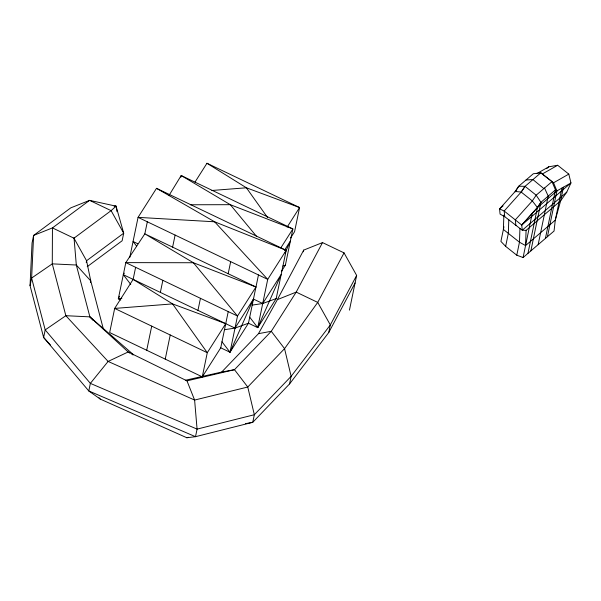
<?xml version="1.0" encoding="UTF-8"?>
<svg xmlns="http://www.w3.org/2000/svg" width="601" height="601" viewBox="0 0 601 601"><rect width="100%" height="100%" fill="white"/><g stroke="black" fill="none" stroke-linecap="round" stroke-linejoin="round"><path stroke-width="0.9" d="M515.185 191.869L518.753 186.205L533.297 173.757L540.847 172.818L553.536 182.794L556.909 190.915L547.421 236.719M503.871 215.09L503.39 229.454L519.467 242.203L525.559 245.576L555.294 220.139L560.635 200.802L563.453 187.196M508.799 219.583L508.333 233.353L505.644 246.357L516.777 255.2L523.088 257.536L554.047 231.047L555.294 220.139L561.935 188.06M519.94 228.425L519.467 242.203L516.777 255.2M525.559 245.576L526.078 230.371L560.635 200.802L566.766 192.147L570.95 182.929L568.801 174.11L557.668 165.267L548.773 166.808L536.888 173.569M355.071 283.003L328.755 332.526L289.569 383.919L252.766 422.3L195.505 436.687L186.813 437.738L100.307 399.117L88.79 390.95L43.625 337.477L30.05 285.633L32.048 242.999L33.618 235.419L70.753 207.871L89.579 200.358L116.068 206.166L123.701 233.196L122.131 240.776L87.228 266.671M30.05 285.633L31.62 278.053L33.618 235.419L52.445 227.907L89.579 200.358L111.102 210.65L123.701 233.196L86.567 260.744L86.221 262.427M93.027 320.31L89.895 316.862L76.319 265.018L74.028 237.906M90.405 282.575L90.751 280.892L86.567 260.744L73.968 238.199L52.445 227.907L52.279 263.862L65.855 315.705L108.105 361.434L194.611 400.063L247.755 387.029L284.558 348.648L317.726 302.401L344.042 252.878L322.519 242.586L303.693 250.106L277.377 299.621L258.483 333.668L221.679 372.049L185.521 380.23M129.733 257.589L138.065 217.359L156.523 188.331L286.181 250.332L276.182 298.607L257.724 327.643L248.461 323.21L234.999 328.101L224.489 329.709M228.237 311.603L220.74 347.814L202.282 376.842L109.667 332.556L114.671 308.418L133.129 279.382L135.631 267.317M147.328 221.784L144.826 233.857L125.812 262.622L118.314 298.825L120.771 300.004M180.833 177.25L181.186 175.53L292.875 228.943L285.377 265.146L281.388 271.427M146.712 350.27L151.715 326.133M160.354 292.409L162.856 280.336M172.607 247.146L175.109 235.074M165.237 359.128L170.233 334.99M197.954 310.386L200.456 298.321M202.282 376.842L207.277 352.704L225.736 323.676L172.562 303.911L133.129 279.382M228.177 273.718L230.671 261.645M220.74 347.814L230.003 352.239L237.5 316.036L255.958 287L144.826 233.857L193.387 262.742L255.958 287M258.46 274.935L248.461 323.21L230.003 352.239L221.987 341.781M249.708 317.178L257.724 327.643L267.715 279.367L286.181 250.332L214.617 221.792L156.523 188.331M303.34 251.789L303.693 250.106M289.569 383.919L291.139 376.339L284.558 348.648L271.284 331.294L258.483 333.668M328.755 332.526L330.325 324.946L356.641 275.423L344.042 252.878M349.451 310.139L356.641 275.423M503.946 226.765L500.911 241.414L505.644 246.357M523.088 257.536L532.246 213.302M527.963 253.359L537.452 207.563L540.93 202.327L555.474 189.878L551.981 181.66L540.847 172.818L525.041 186.34L521.165 192.057L504.179 211.026L504.742 216.676L522.254 230.228L526.078 230.371M530.878 250.865L540.93 202.327L536.175 195.19L525.041 186.34L518.753 186.205L515.192 191.464L499.566 208.908L500.085 214.106L504.742 216.676M538.15 244.645L548.202 196.099L544.544 188.03M545.423 238.424L555.474 189.878L556.909 190.915L570.95 182.929L521.743 225.029L522.254 230.228L566.766 192.147M230.003 352.239L253.457 299.073L262.72 303.505L276.182 298.607M285.077 253.013L290.381 241.009L284.393 250.429M257.724 327.643L281.178 274.469L262.72 303.505L252.21 305.105M119.479 296.27L118.314 298.825L121.838 298.291M322.519 242.586L296.203 292.109L271.284 331.294L234.48 369.683L186.979 380.854L128.156 351.976L89.895 316.862L65.855 315.705L45.195 329.896L43.625 337.477L50.522 345.087M169.091 195.325L181.186 175.53L230.303 204.686L292.875 228.943L280.9 247.77M194.994 182.095L206.962 163.262L299.576 207.548L294.58 231.685L290.584 237.966M287.105 227.163L299.576 207.548L246.402 187.79L206.962 163.262M253.457 299.073L234.999 328.101L123.31 274.687L124.339 273.132M521.255 192.042L525.041 186.34M540.93 202.327L537.369 207.585L521.743 225.029L504.179 211.026L499.566 208.908L503.067 205.91M521.743 225.029L537.452 207.563L556.909 190.915M546.767 168.528L548.773 166.808M516.394 190.457L515.192 191.464L521.165 192.057L532.306 200.907L537.452 207.563M73.968 238.199L111.102 210.65L116.068 206.166L117.03 211.657M542.403 173.944L557.668 165.267M568.801 174.11L553.536 182.794L551.981 181.66L536.175 195.19L532.306 200.907L515.312 219.868L515.876 225.518M277.377 299.621L296.203 292.109L317.726 302.401L330.325 324.946L291.139 376.339L254.336 414.728L252.766 422.3L245.448 423.675M282.853 266.063L285.377 265.146M186.813 437.738L188.616 437.295M114.273 206.519L116.068 206.166L114.22 206.233M221.679 372.049L234.48 369.683L247.755 387.029L254.336 414.728L197.075 429.114L90.36 383.378L45.195 329.896L31.62 278.053L52.279 263.862L76.319 265.018L90.751 280.892L103.387 329.16M211.852 190.479L246.402 187.79L267.558 217.524M526.025 179.984L532.944 179.579L543.867 188.609M190.277 204.768L230.303 204.686L256.529 236.366M137.697 243.713L133.069 241.497L136.63 246.147M129.598 352.99L128.156 351.976L108.105 361.434L90.36 383.378L88.79 390.95L195.505 436.687L197.075 429.114L194.611 400.063L186.979 380.854M131.581 353.831L133.054 354.973M89.895 316.862L133.369 354.62M99.045 397.749L100.307 399.117M123.31 274.687L130.74 284.393M172.562 303.911L114.671 308.418L207.277 352.704L172.562 303.911M193.387 262.742L125.812 262.622L237.5 316.036L193.387 262.742M214.617 221.792L138.065 217.359L267.715 279.367L214.617 221.792"/></g></svg>
